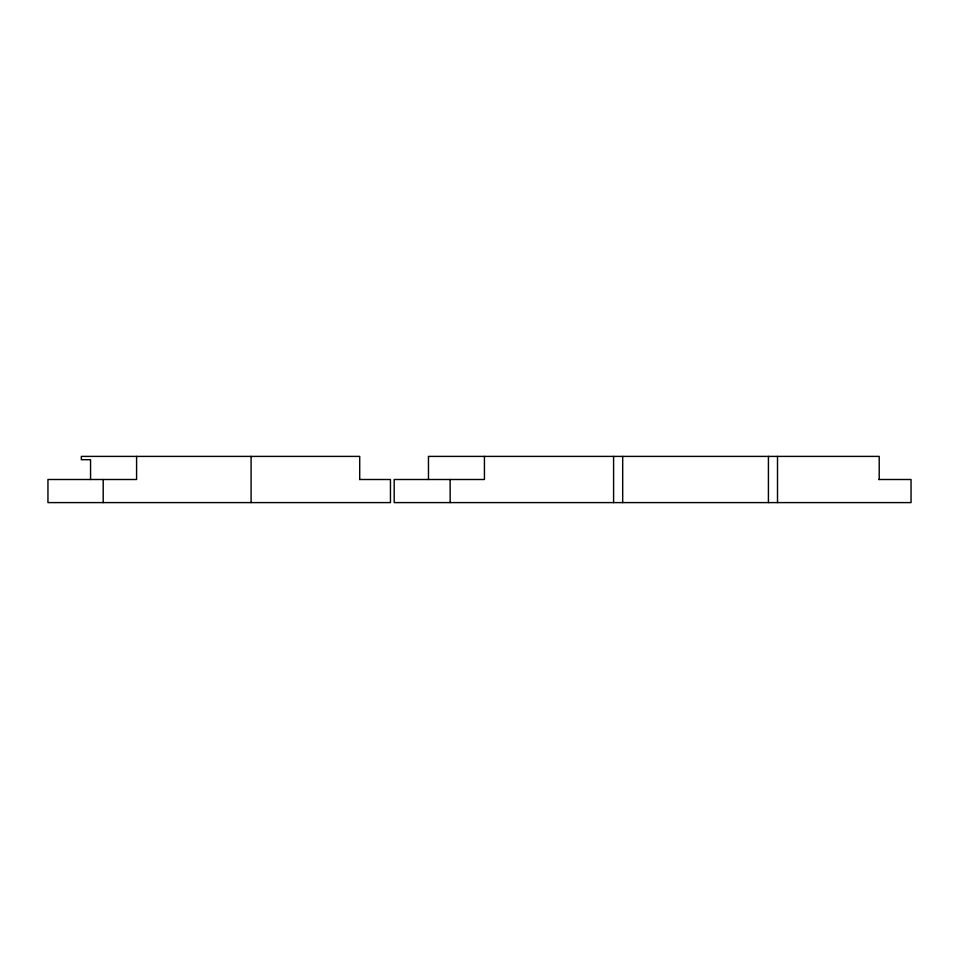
<?xml version="1.0" encoding="UTF-8"?>
<svg xmlns="http://www.w3.org/2000/svg" width="959" height="959" viewBox="0 0 959 959"><rect width="100%" height="100%" fill="white"/><g stroke="black" fill="none" stroke-linecap="round" stroke-linejoin="round"><path stroke-width="1.44" d="M359.529 479.5L390.457 479.5L390.457 502.6L47.95 502.6L47.95 479.5L136.586 479.5L136.586 456.4M878.732 479.5L911.05 479.5L911.05 502.6L394.185 502.6L394.185 479.5L484.427 479.5L484.427 456.4M879.211 479.5L879.211 456.4L428.469 456.4L428.469 479.5M777.509 456.4L777.509 502.6M768.423 456.4L768.423 502.6M622.691 456.4L622.691 502.6M613.592 456.4L613.592 502.6M450.143 479.5L450.143 502.6M359.709 479.5L359.709 456.4L81.335 456.4L81.335 459.697L90.554 459.697L90.554 479.5M251.09 456.4L251.09 502.6M103.2 479.5L103.2 502.6"/></g></svg>
